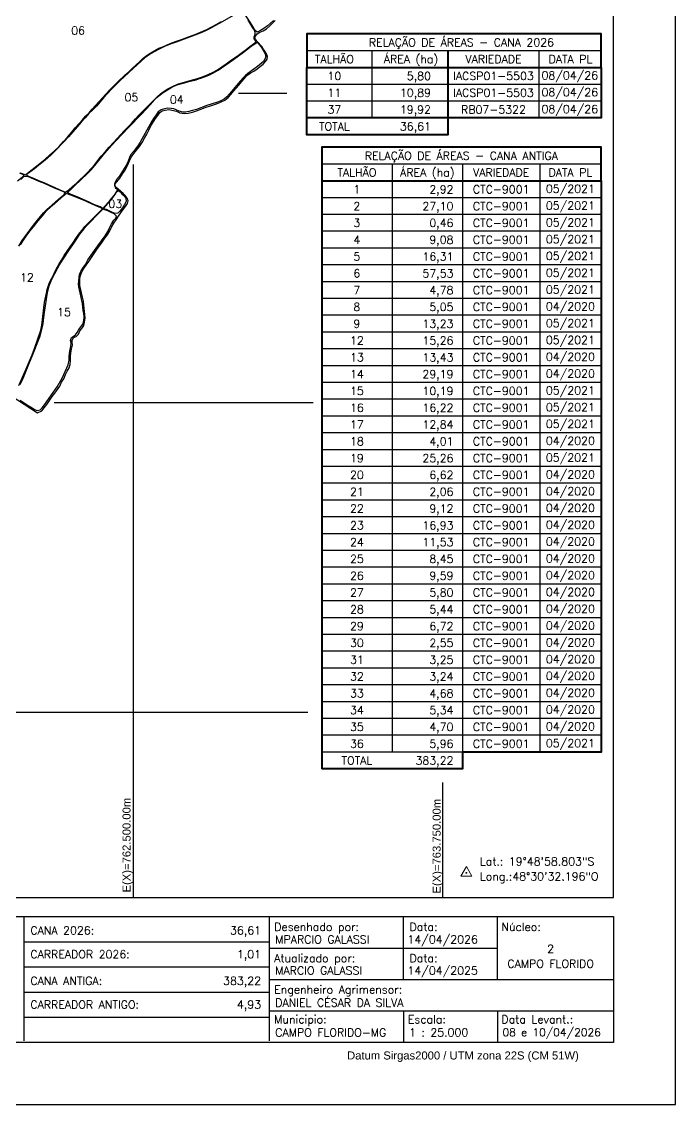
# Model space of a CAD drawing. Header units: millimetres. Extents: x 759439 to 764689, y 7802166 to 7809591.
# Drawn here: x 762049 to 764689, y 7802166 to 7806539 of the extents above; entities that cross this region are included whole.
import ezdxf
from ezdxf.enums import TextEntityAlignment as Align

# ---------------------------------------------------------------- set-up
doc = ezdxf.new("R2010")
doc.units = ezdxf.units.MM
doc.linetypes.add('CONTINUO', pattern=[0])
doc.linetypes.add('LIN0', pattern=[0])
for name, color, linetype in [('0114001034', 1, 'Continuous'), ('0114001034001', 5, 'Continuous'), ('0114001034003', 5, 'Continuous'), ('0114001034004', 5, 'Continuous'), ('0114001034005', 5, 'Continuous'), ('0114001034006', 5, 'Continuous'), ('0114001034007', 5, 'Continuous'), ('0114001034009', 5, 'Continuous'), ('0114001034012', 5, 'Continuous'), ('0114001034015', 5, 'Continuous'), ('MALHA', 8, 'LIN0'), ('MARGEM', 7, 'CONTINUO'), ('QUADRO_DE_AREAS_CANA_2026', 7, 'Continuous'), ('QUADRO_DE_AREAS_CANA_ANTIGA', 7, 'Continuous'), ('TEXTO', 7, 'Continuous'), ('TEXTO_NUN_TAL', 7, 'Continuous')]:
    doc.layers.add(name, color=color, linetype=linetype)
doc.styles.add('marcelo', font='arial.ttf')
doc.styles.add('SIMPLEX', font='simplex', dxfattribs={"height": 0.2})
doc.styles.get("Standard").update_dxf_attribs({"font": 'arial.ttf'})

msp = doc.modelspace()

# ---------------------------------------------------------------- linework, layer by layer
at = {"layer": '0114001034', "linetype": 'CONTINUO'}
msp.add_lwpolyline([(761760.5, 7805186.1), (762112, 7804958), (762130.1, 7804967.4), (762140, 7804978.9), (762149.9, 7804992.1), (762161.5, 7805009.1), (762171.9, 7805024.3), (762182.8, 7805037.9), (762202.7, 7805066.7), (762209.6, 7805082.3), (762218.5, 7805095.8), (762225.9, 7805113.1), (762232.9, 7805127.2), (762240.8, 7805140.8), (762245.1, 7805154.4), (762245.5, 7805169.7), (762245.7, 7805186.7), (762247.2, 7805201.4), (762250.5, 7805216.2), (762253.3, 7805232.5), (762252.6, 7805245.8), (762252.3, 7805250.6), (762258.5, 7805262.8), (762268.1, 7805267.4), (762277.5, 7805277), (762283.8, 7805289.9), (762291.2, 7805299.9), (762299.8, 7805311.3), (762302.6, 7805325.3), (762305.6, 7805342.5), (762299.9, 7805393.8), (762297.9, 7805409.6), (762294.1, 7805426.3), (762283.6, 7805473.6), (762283.4, 7805487.2), (762284.1, 7805500.7), (762286.5, 7805513.5), (762291.5, 7805528), (762300, 7805541.7), (762309.4, 7805555.2), (762319.8, 7805570.5), (762331, 7805586.6), (762341.3, 7805602.7), (762352.2, 7805618.4), (762362.9, 7805633.5), (762373.8, 7805648.6), (762385, 7805663.5), (762395, 7805678.2), (762404, 7805693.3), (762411.4, 7805709), (762420.8, 7805724.8), (762430.3, 7805738.8), (762440, 7805753.2), (762449.5, 7805766.8), (762458.6, 7805779.6), (762467.9, 7805792.3), (762475.5, 7805803.9), (762478.6, 7805815.4), (762475.3, 7805825.3), (762466.4, 7805836), (762459, 7805844.9), (762449, 7805852.5), (762438.1, 7805861.6), (762430.3, 7805868.4), (762425.2, 7805875.6), (762425.9, 7805883.5), (762433.4, 7805892.1), (762444.4, 7805907), (762455.2, 7805923.4), (762466.2, 7805939.4), (762476.4, 7805957.7), (762484.5, 7805975.9), (762491.7, 7805992.5), (762502.1, 7806005.5), (762512.8, 7806019.2), (762524.5, 7806034.8), (762535, 7806050.8), (762545, 7806067.9), (762553.9, 7806084.1), (762562, 7806100.6), (762570.5, 7806117.2), (762579.4, 7806132.9), (762588.8, 7806146.9), (762598.2, 7806159.9), (762606.3, 7806171.6), (762616.4, 7806178.4), (762628.6, 7806181.4), (762642.9, 7806183.4), (762673.4, 7806176.5), (762687.6, 7806170.3), (762704.5, 7806167), (762721.1, 7806168.8), (762738, 7806173.1), (762754.8, 7806177.8), (762770, 7806184), (762785.9, 7806190.1), (762819.6, 7806201.7), (762835.1, 7806207.1), (762851.8, 7806213.9), (762868.6, 7806222), (762882.2, 7806232), (762893.4, 7806244), (762904.3, 7806257.4), (762915.2, 7806270.4), (762926, 7806282.5), (762936.1, 7806295), (762947.2, 7806307.9), (762958.3, 7806320.5), (762971.7, 7806330), (762986.4, 7806339.2), (762999.7, 7806348.7), (763013, 7806358.4), (763024.4, 7806367.3), (763032.9, 7806377.1), (763039.9, 7806387.6), (763041.6, 7806398.4), (763037.2, 7806408.5), (763030.5, 7806419.2), (763024.3, 7806428.2), (763019.3, 7806436.9), (763013.8, 7806443.5), (763005.6, 7806452.8), (762998.4, 7806460), (762992.5, 7806468.3), (762990.7, 7806473.8), (762992.6, 7806480.6), (762999.6, 7806489.5), (763010.2, 7806495.8), (763023.4, 7806500.9), (763037, 7806509), (763049.6, 7806520), (763061.1, 7806532), (763072.6, 7806542.8)], dxfattribs=at)
at = {"layer": '0114001034001', "linetype": 'CONTINUO'}
msp.add_lwpolyline([(763065.9, 7806543.2), (763053.6, 7806532.1), (763041.6, 7806521.7), (763027.1, 7806511.5), (763013.2, 7806502.8), (763000.3, 7806496.4), (762992.3, 7806503), (762982.1, 7806519.4), (762971, 7806537), (762949.4, 7806568.8)], dxfattribs=at)
at = {"layer": '0114001034003', "linetype": 'CONTINUO'}
msp.add_lwpolyline([(762446.4, 7805850.8), (762453.6, 7805843.7), (762460.6, 7805836.3), (762469.3, 7805825.2), (762470.3, 7805812.7), (762464.3, 7805799.7), (762455.6, 7805786.1), (762445.5, 7805773.2), (762437.4, 7805764.9), (762425.2, 7805763.8), (762410.1, 7805771), (762390.8, 7805779.7), (762379.7, 7805782.7), (762386.2, 7805792.1), (762400.3, 7805807.7), (762413.9, 7805824.8), (762424.6, 7805838.7), (762433.6, 7805852.1), (762439.5, 7805857.1)], close=True, dxfattribs=at)
at = {"layer": '0114001034004', "linetype": 'CONTINUO'}
msp.add_lwpolyline([(762365.1, 7805790.2), (762340.4, 7805800.4), (762318.8, 7805810.2), (762294.7, 7805821.1), (762272.7, 7805830.6), (762249, 7805840.2), (762233.1, 7805848.5), (762245.3, 7805859.1), (762261.5, 7805875.2), (762314.4, 7805925.7), (762330, 7805942.1), (762344, 7805957.6), (762383.8, 7806005.9), (762412.7, 7806039.3), (762429.1, 7806057.5), (762455.4, 7806085.6), (762479.3, 7806110.1), (762497.4, 7806128.5), (762515.4, 7806148.1), (762534.1, 7806166.1), (762569.3, 7806204.5), (762585.3, 7806222.5), (762600.8, 7806237.7), (762616.5, 7806250.3), (762654.7, 7806273.8), (762672.7, 7806281.9), (762689.5, 7806287.4), (762706.9, 7806292.1), (762724.3, 7806296.7), (762753.1, 7806304), (762766.8, 7806308.7), (762772.8, 7806310.7), (762787.2, 7806315.9), (762804, 7806322.8), (762822.9, 7806331.5), (762841.9, 7806342.7), (762904, 7806386), (762944.6, 7806415), (762961.7, 7806429.1), (762977.1, 7806440.5), (762990.2, 7806449.2), (762999.2, 7806455.3), (763007.1, 7806447.3), (763014.5, 7806437.9), (763020.7, 7806427.2), (763026.2, 7806418.7), (763032, 7806408.7), (763034.3, 7806399.5), (763032.5, 7806389.7), (763024.7, 7806378), (763000.6, 7806356.8), (762986.2, 7806346.4), (762962.6, 7806329.8), (762951.7, 7806320.2), (762942.5, 7806310.6), (762924.2, 7806289.9), (762896, 7806256.4), (762877.4, 7806235.2), (762867.3, 7806227.2), (762852.9, 7806219.3), (762840, 7806213.6), (762796.1, 7806199.6), (762754.2, 7806184.4), (762739, 7806179.8), (762723.6, 7806175.7), (762709.8, 7806173.1), (762700.1, 7806172.6), (762684.2, 7806176.4), (762672.2, 7806181.9), (762663.2, 7806186.2), (762651.9, 7806188), (762638.5, 7806188.7), (762625.2, 7806187.1), (762612.2, 7806182.7), (762599.9, 7806173.7), (762591.2, 7806161.7), (762583.2, 7806151), (762573.9, 7806136.9), (762527.7, 7806051.4), (762517.9, 7806037), (762508.1, 7806024.7), (762500.3, 7806014), (762490.1, 7806001.8), (762483.6, 7805989.3), (762478.6, 7805975.4), (762472.1, 7805960.4), (762441.7, 7805913.8), (762432, 7805901.3), (762425.8, 7805890.8), (762423.3, 7805881.8), (762426.7, 7805869.3), (762435.6, 7805860.9), (762431.9, 7805852.6), (762422.4, 7805838.3), (762410.7, 7805823.8), (762397.5, 7805807.9), (762385.1, 7805793.5), (762376.9, 7805784.5)], close=True, dxfattribs=at)
at = {"layer": '0114001034005', "linetype": 'CONTINUO'}
msp.add_lwpolyline([(762914.6, 7806570.1), (762846.6, 7806530.7), (762828.2, 7806521.6), (762810.3, 7806511.1), (762791.5, 7806501.7), (762769.5, 7806491.6), (762673.1, 7806455.9), (762648.7, 7806447.5), (762625.9, 7806438.2), (762604.2, 7806428.1), (762583.1, 7806417.1), (762564.5, 7806405.6), (762546.4, 7806392.5), (762530.6, 7806378.7), (762515.1, 7806364.3), (762498.8, 7806348.9), (762481.6, 7806332.9), (762463.1, 7806316), (762445.3, 7806299.2), (762411.5, 7806266.5), (762395, 7806248.4), (762379.3, 7806230.9), (762350.4, 7806197.7), (762335.6, 7806182.1), (762320.5, 7806167.6), (762304.6, 7806150.4), (762289.2, 7806132.8), (762272.5, 7806113.4), (762255.8, 7806093.3), (762238.1, 7806073.3), (762220.6, 7806054.5), (762184.1, 7806016.6), (762168.1, 7806000.4), (762153.3, 7805987.2), (762136.4, 7805973.2), (762118.5, 7805958.6), (762100.4, 7805944.4), (762081.3, 7805930.1), (762067.2, 7805919.6), (762075.9, 7805914.4), (762095.7, 7805905.8), (762116.2, 7805897.4), (762137.5, 7805888.7), (762158.2, 7805879.5), (762179.2, 7805870.4), (762202.7, 7805859.6), (762226, 7805850.2), (762238.7, 7805859), (762254, 7805872.9), (762269.4, 7805886.2), (762284, 7805900), (762299.8, 7805914), (762313.9, 7805929.5), (762329.4, 7805946), (762343.5, 7805961.4), (762356, 7805977.3), (762370.1, 7805994.7), (762386.5, 7806013.7), (762402.5, 7806032.1), (762419.2, 7806051), (762434.2, 7806067), (762450.2, 7806083.7), (762461.8, 7806096.4), (762492.5, 7806127.9), (762508.4, 7806145.7), (762522.3, 7806161.1), (762535.7, 7806174.2), (762551.3, 7806189.9), (762598.8, 7806238.3), (762616.5, 7806253), (762635.7, 7806266.4), (762657.5, 7806277.1), (762678.1, 7806285.9), (762700.3, 7806292.4), (762720.1, 7806298.4), (762738.8, 7806303.4), (762758.6, 7806308.8), (762779.6, 7806315.8), (762801.6, 7806325.4), (762822, 7806334.7), (762839, 7806344.4), (762856.6, 7806356.3), (762874, 7806368.7), (762891.3, 7806380.8), (762908.5, 7806392.7), (762924.6, 7806403.5), (762940.2, 7806415), (762955.6, 7806426.6), (762970, 7806438.8), (762984.8, 7806449.1), (762995.4, 7806456.8), (762991.5, 7806464.1), (762987.9, 7806469.7), (762988.1, 7806477.7), (762992.1, 7806487.9), (762992.1, 7806492.3), (762991.7, 7806494.2), (762988.3, 7806503.8), (762982.7, 7806513.4), (762969.7, 7806533.5), (762962.8, 7806544)], dxfattribs=at)
at = {"layer": '0114001034006', "linetype": 'CONTINUO'}
msp.add_lwpolyline([(762043.3, 7805928.4), (762063.5, 7805920.3), (762079.5, 7805931.8), (762121.8, 7805965.1), (762143.1, 7805982.6), (762162.8, 7806000.1), (762181.2, 7806016.8), (762199.4, 7806034.7), (762217.2, 7806054), (762233.2, 7806072.1), (762249.3, 7806090.3), (762265.1, 7806109.2), (762280.6, 7806126.9), (762294.2, 7806142), (762306.9, 7806156.7), (762320.6, 7806171), (762333.7, 7806185.2), (762347.3, 7806199.5), (762360.7, 7806214.5), (762374.6, 7806230.4), (762388.4, 7806245.3), (762403.8, 7806262), (762436, 7806294.2), (762465.4, 7806322), (762480.9, 7806336.3), (762496.7, 7806350.6), (762511.5, 7806364.6), (762525.3, 7806377.8), (762539.8, 7806390.9), (762555.7, 7806403), (762570.4, 7806412.9), (762586.7, 7806422.5), (762603, 7806431), (762619.3, 7806437.4), (762636.7, 7806445.4), (762655.5, 7806452.7), (762674.2, 7806459.6), (762689.6, 7806464.9), (762705.3, 7806470.4), (762722.6, 7806477), (762741.9, 7806484.5), (762761.3, 7806492.1), (762779.8, 7806499.5), (762796, 7806507.4), (762814.4, 7806516.7), (762833.9, 7806527.3), (762855.8, 7806539.1)], dxfattribs=at)
at = {"layer": '0114001034007', "linetype": 'CONTINUO'}
msp.add_lwpolyline([(762032.3, 7805895.7), (762050.6, 7805909.9), (762058.5, 7805919), (762041.3, 7805926.6)], dxfattribs=at)
at = {"layer": '0114001034009', "linetype": 'CONTINUO'}
msp.add_lwpolyline([(762036.9, 7805631.2), (762050.9, 7805655.2), (762081.4, 7805697.1), (762096.2, 7805716.4), (762112, 7805736.2), (762124.8, 7805751.2), (762137.1, 7805765.8), (762151.5, 7805780.9), (762169.2, 7805796.6), (762186.8, 7805812.6), (762204, 7805826.8), (762218.4, 7805839.4), (762224.4, 7805848), (762204.8, 7805856.3), (762181, 7805866.7), (762160.4, 7805875.7), (762140.6, 7805884.5), (762119.7, 7805893.1), (762098, 7805902.2), (762076.8, 7805911.2), (762057.8, 7805913), (762044.7, 7805901.7)], dxfattribs=at)
at = {"layer": '0114001034012', "linetype": 'CONTINUO'}
msp.add_lwpolyline([(762037.4, 7805069.7), (762062.8, 7805127.4), (762090.6, 7805193), (762100.4, 7805218.2), (762125.6, 7805292.4), (762130, 7805313.4), (762140.8, 7805405.5), (762148.4, 7805442), (762151.8, 7805456.6), (762161.4, 7805485.7), (762169.9, 7805502.7), (762179.6, 7805521.4), (762188.3, 7805539.2), (762198.4, 7805557.1), (762209, 7805575.4), (762220.6, 7805594), (762232.9, 7805611.3), (762244.2, 7805628.5), (762255, 7805644.2), (762267.1, 7805662.6), (762280.1, 7805680.7), (762291.9, 7805695.7), (762303.8, 7805710.6), (762318.4, 7805726.2), (762333, 7805741.2), (762348.9, 7805756.7), (762363.7, 7805771.5), (762375.6, 7805783.1), (762365, 7805787.8), (762347.8, 7805794.7), (762331.2, 7805802.3), (762315.8, 7805809), (762298.6, 7805817.2), (762280.9, 7805824.5), (762264.8, 7805831.3), (762247.1, 7805838.4), (762227.8, 7805844), (762220.2, 7805836.7), (762216.2, 7805833.4), (762207.1, 7805826.3), (762194.7, 7805815.5), (762180.6, 7805803.1), (762164.9, 7805789.9), (762151.9, 7805777.5), (762138, 7805762.1), (762122.6, 7805744.2), (762108, 7805726.9), (762094.6, 7805710.3), (762081.2, 7805693.4), (762067.9, 7805675.7), (762054.2, 7805656.6), (762043, 7805637.8)], dxfattribs=at)
at = {"layer": '0114001034015', "linetype": 'CONTINUO'}
msp.add_lwpolyline([(762042, 7805010.1), (762058.8, 7804999.2), (762072.4, 7804990.2), (762086.4, 7804980.9), (762100, 7804972.5), (762111.5, 7804968.4), (762123.5, 7804970.9), (762132, 7804978.4), (762140.6, 7804990.6), (762169.2, 7805032), (762192.6, 7805063.6), (762212.3, 7805099.1), (762236.9, 7805152.8), (762240, 7805171.8), (762240.7, 7805186.6), (762241.3, 7805199.6), (762243.8, 7805213.8), (762246.7, 7805227.8), (762248.3, 7805240.9), (762246.3, 7805250.6), (762250.5, 7805262.4), (762257.2, 7805266.6), (762266.6, 7805273.1), (762273.3, 7805282.6), (762278.1, 7805292.6), (762283.6, 7805300.9), (762295.8, 7805317.3), (762299, 7805329.9), (762300.4, 7805346), (762299.1, 7805359.8), (762297.6, 7805371.7), (762294.4, 7805400.4), (762279.4, 7805467.8), (762278.2, 7805478.9), (762278.8, 7805491.8), (762280.2, 7805505), (762282.6, 7805517.7), (762287.5, 7805529.1), (762295.5, 7805542.6), (762305.8, 7805557.6), (762316.3, 7805576.6), (762329.1, 7805595.2), (762342.1, 7805614.2), (762356.2, 7805633.4), (762371.6, 7805653.4), (762385.6, 7805672.9), (762396.4, 7805690.6), (762402.8, 7805705.6), (762410.8, 7805721.8), (762420.9, 7805736.9), (762428.3, 7805745.5), (762431.3, 7805752.6), (762421.9, 7805762.1), (762410.1, 7805767.7), (762396.9, 7805774.1), (762376.4, 7805780.9), (762365.6, 7805770.5), (762348.3, 7805752.7), (762330.5, 7805734.2), (762314.5, 7805717.9), (762299.7, 7805701.5), (762282.6, 7805679.7), (762267, 7805657.8), (762253.7, 7805637.4), (762240.2, 7805617.9), (762217.4, 7805583.9), (762205.5, 7805564.3), (762193.8, 7805543.6), (762169.2, 7805496.6), (762158.7, 7805470.3), (762151.9, 7805445.3), (762146.9, 7805418.3), (762143.1, 7805391.1), (762139.5, 7805363.5), (762132.2, 7805310.9), (762120.8, 7805264.2), (762090.3, 7805186.2), (762079.3, 7805160), (762059.9, 7805113.8), (762050.7, 7805090.7), (762041.5, 7805071.5)], dxfattribs=at)
at = {"layer": 'MALHA'}
for p, q in [((762924.2, 7806250), (763119.6, 7806250)), ((762500, 7803001.7), (762500, 7805961.6)), ((762179.5, 7805000), (763225.6, 7805000)), ((759688.7, 7803750), (763204.3, 7803750)), ((763750, 7803001.7), (763750, 7803465.5))]:
    msp.add_line(p, q, dxfattribs=at)
at = {"layer": 'MARGEM', "color": 174, "linetype": 'LIN0'}
for p, q in [((762057.1, 7802924), (762057.1, 7802422)), ((763048.8, 7802924), (763048.8, 7802422)), ((763591.1, 7802669.9), (763591.1, 7802924)), ((763970.4, 7802669.9), (763970.4, 7802924)), ((762057.1, 7802822.3), (763048.8, 7802822.3)), ((763048.8, 7802796.9), (763970.4, 7802796.9)), ((762057.1, 7802720.7), (763048.8, 7802720.7)), ((763048.8, 7802669.9), (764439.1, 7802669.9)), ((762057.1, 7802619), (763048.8, 7802619)), ((763048.8, 7802542.8), (764438.9, 7802542.8)), ((763591.1, 7802542.8), (763591.1, 7802416.9)), ((763970.4, 7802542.8), (763970.4, 7802416.9)), ((762057.1, 7802517.4), (763048.8, 7802517.4))]:
    msp.add_line(p, q, dxfattribs=at)
for points in [[(764688.7, 7809590.7), (759438.7, 7809590.7), (759438.7, 7802165.7), (764688.7, 7802165.7)], [(764438.7, 7809340.7), (759688.7, 7809340.7), (759688.7, 7803001.7), (764438.7, 7803001.7)], [(764438.7, 7802924), (764438.7, 7802415.7), (759688.7, 7802415.7), (759688.7, 7802924)]]:
    msp.add_lwpolyline(points, close=True, dxfattribs=at)
at = {"layer": 'QUADRO_DE_AREAS_CANA_2026', "linetype": 'Continuous'}
for p, q in [((764389, 7806421), (763200.7, 7806421)), ((763462.2, 7806421), (763462.2, 7806149.6)), ((764137.9, 7806421), (764137.9, 7806149.6)), ((764389, 7806285.3), (763200.7, 7806285.3)), ((764389, 7806217.4), (763200.7, 7806217.4))]:
    msp.add_line(p, q, dxfattribs=at)
at = {"layer": 'QUADRO_DE_AREAS_CANA_2026', "color": 174, "linetype": 'ByBlock', "lineweight": 40}
for points in [[(763770, 7806421), (763770, 7806149.6), (763770, 7806081.7), (763200.7, 7806081.7), (763200.7, 7806353.1), (764389, 7806353.1), (764389, 7806488.8), (763200.7, 7806488.8), (763200.7, 7806353.1)], [(764389, 7806353.1), (764389, 7806149.6), (763770, 7806149.6), (763200.7, 7806149.6)]]:
    msp.add_lwpolyline(points, dxfattribs=at)
at = {"layer": 'QUADRO_DE_AREAS_CANA_ANTIGA', "linetype": 'Continuous'}
for p, q in [((764388.7, 7805963.2), (763260.3, 7805963.2)), ((763544.9, 7805963.2), (763544.9, 7803588.3)), ((763829.5, 7805963.2), (763829.5, 7803588.3)), ((764140.9, 7805963.2), (764140.9, 7803588.3)), ((764388.7, 7805827.5), (763260.3, 7805827.5)), ((764388.7, 7805759.6), (763260.3, 7805759.6)), ((764388.7, 7805691.8), (763260.3, 7805691.8)), ((764388.7, 7805623.9), (763260.3, 7805623.9)), ((764388.7, 7805556.1), (763260.3, 7805556.1)), ((764388.7, 7805488.2), (763260.3, 7805488.2)), ((764388.7, 7805420.4), (763260.3, 7805420.4)), ((764388.7, 7805352.5), (763260.3, 7805352.5)), ((764388.7, 7805284.6), (763260.3, 7805284.6)), ((764388.7, 7805216.8), (763260.3, 7805216.8)), ((764388.7, 7805148.9), (763260.3, 7805148.9)), ((764388.7, 7805081.1), (763260.3, 7805081.1)), ((764388.7, 7805013.2), (763260.3, 7805013.2)), ((764388.7, 7804945.4), (763260.3, 7804945.4)), ((764388.7, 7804877.5), (763260.3, 7804877.5)), ((764388.7, 7804809.7), (763260.3, 7804809.7)), ((764388.7, 7804741.8), (763260.3, 7804741.8)), ((764388.7, 7804674), (763260.3, 7804674)), ((764388.7, 7804606.1), (763260.3, 7804606.1)), ((764388.7, 7804538.3), (763260.3, 7804538.3)), ((764388.7, 7804470.4), (763260.3, 7804470.4)), ((764388.7, 7804402.6), (763260.3, 7804402.6)), ((764388.7, 7804334.7), (763260.3, 7804334.7)), ((764388.7, 7804266.9), (763260.3, 7804266.9)), ((764388.7, 7804199), (763260.3, 7804199)), ((764388.7, 7804131.2), (763260.3, 7804131.2)), ((764388.7, 7804063.3), (763260.3, 7804063.3)), ((764388.7, 7803995.4), (763260.3, 7803995.4)), ((764388.7, 7803927.6), (763260.3, 7803927.6)), ((764388.7, 7803859.7), (763260.3, 7803859.7)), ((764388.7, 7803791.9), (763260.3, 7803791.9)), ((764388.7, 7803724), (763260.3, 7803724)), ((764388.7, 7803656.2), (763260.3, 7803656.2)), ((763829.5, 7803588.3), (763260.3, 7803588.3))]:
    msp.add_line(p, q, dxfattribs=at)
at = {"layer": 'QUADRO_DE_AREAS_CANA_ANTIGA', "color": 174, "linetype": 'ByBlock', "lineweight": 40}
msp.add_line((763260.3, 7805895.3), (763260.3, 7803520.5), dxfattribs=at)
msp.add_lwpolyline([(763260.3, 7805895.3), (764388.7, 7805895.3), (764388.7, 7806031), (763260.3, 7806031)], close=True, dxfattribs=at)
msp.add_lwpolyline([(764388.7, 7805895.3), (764388.7, 7803588.3), (763829.5, 7803588.3), (763829.5, 7803520.5), (763260.3, 7803520.5)], dxfattribs=at)
at = {"layer": 'TEXTO', "color": 7, "lineweight": 9}
msp.add_lwpolyline([(763867.4, 7803087.5), (763844.8, 7803126.7), (763822.1, 7803087.5)], close=True, dxfattribs=at)
msp.add_lwpolyline([(763843, 7803100.6, 1), (763846.5, 7803100.6, 1)], format="xyb", close=True, dxfattribs=at)

# ---------------------------------------------------------------- texts
at = {"layer": 'MALHA'}
for s, p in [('E(X)=762.500.00m', (762472.2, 7803403.9)), ('E(X)=763.750.00m', (763724.6, 7803399.5))]:
    msp.add_text(s, height=32.5, rotation=90, dxfattribs=at).set_placement(p, align=Align.MIDDLE_RIGHT)
at = {"layer": 'MARGEM', "color": 7, "linetype": 'Continuous', "style": 'SIMPLEX'}
for s, height, p in [('CANA 2026:', 32.5, (762083.7, 7802884.3)), ('MPARCIO GALASSI', 32.5, (763072.7, 7802848.2)), ('14/04/2026', 32.5, (763606.9, 7802848.2)), ('CARREADOR 2026:', 32.5, (762083.7, 7802788.1)), ('MARCIO GALASSI', 32.5, (763072.7, 7802722.3)), ('14/04/2025', 32.5, (763606.9, 7802722.3)), ('CANA ANTIGA:', 32.5, (762083.7, 7802681)), ('CARREADOR ANTIGO:', 32.5, (762083.7, 7802584.8)), ('DANIEL CÉSAR DA SILVA', 32.5, (763072.7, 7802592.6)), ('CAMPO FLORIDO-MG', 32.5, (763072.7, 7802472.3)), ('1 : 25.000', 32.5, (763612.8, 7802472.3)), ('08 e 10/04/2026', 31.5, (763990.5, 7802472.3))]:
    msp.add_text(s, height=height, dxfattribs=at).set_placement(p, align=Align.TOP_LEFT)
for s, p in [('36,61', (763015.5, 7802884.3)), ('1,01', (763015.5, 7802788.1)), ('383,22', (763015.5, 7802681)), ('4,93', (763015.5, 7802584.8))]:
    msp.add_text(s, height=32.5, dxfattribs=at).set_placement(p, align=Align.TOP_RIGHT)
at = {"layer": 'MARGEM', "color": 7, "linetype": 'Continuous', "lineweight": 9}
for s, style, p in [('Desenhado por:', 'SIMPLEX', (763068.5, 7802898.7)), ('Data:', 'SIMPLEX', (763615, 7802898.7)), ('Núcleo:', 'SIMPLEX', (763986.3, 7802898.7)), ('Atualizado por:', 'SIMPLEX', (763068.5, 7802772.2)), ('Data:', 'SIMPLEX', (763615, 7802772.2)), ('Engenheiro Agrimensor:', 'SIMPLEX', (763068.5, 7802645.6)), ('Municipio:', 'SIMPLEX', (763068.5, 7802525.3)), ('Escala:', 'SIMPLEX', (763608.6, 7802525.3)), ('Data Levant.:', 'SIMPLEX', (763986.3, 7802525.3)), ('Datum Sirgas2000 / UTM zona 22S (CM 51W)', 'marcelo', (763362.9, 7802379.4))]:
    msp.add_text(s, height=32.5, dxfattribs=dict(at, style=style)).set_placement(p, align=Align.TOP_LEFT)
at = {"layer": 'MARGEM', "color": 7, "linetype": 'Continuous', "style": 'SIMPLEX'}
for s, p in [('2', (764184.9, 7802793.6)), ('CAMPO FLORIDO', (764184.9, 7802733.6))]:
    msp.add_text(s, height=32.5, dxfattribs=at).set_placement(p, align=Align.MIDDLE_CENTER)
at = {"layer": 'QUADRO_DE_AREAS_CANA_2026', "linetype": 'Continuous', "style": 'SIMPLEX'}
for s, p in [('RELAÇÃO DE ÁREAS - CANA 2026', (763824.8, 7806454.9)), ('TALHÃO', (763311.6, 7806387.1)), ('ÁREA (ha)', (763621.3, 7806387.1)), ('VARIEDADE', (763954.2, 7806387.1)), ('DATA PL', (764265.1, 7806387.1)), ('10', (763311.6, 7806319.2)), ('IACSP01-5503', (763954.2, 7806319.2)), ('08/04/26', (764262.4, 7806321.4)), ('11', (763311.6, 7806251.4)), ('IACSP01-5503', (763954.2, 7806251.4)), ('08/04/26', (764262.4, 7806253.6)), ('37', (763311.6, 7806183.5)), ('RB07-5322', (763954.2, 7806183.5)), ('08/04/26', (764262.4, 7806185.7)), ('TOTAL', (763311.6, 7806115.7))]:
    msp.add_text(s, height=32.5, dxfattribs=at).set_placement(p, align=Align.MIDDLE_CENTER)
for s, p in [('5,80', (763701.6, 7806302.8)), ('10,89', (763701.6, 7806234.9)), ('19,92', (763701.6, 7806167.1)), ('36,61', (763701.6, 7806099.2))]:
    msp.add_text(s, height=32.5, dxfattribs=at).set_placement(p, align=Align.RIGHT)
at = {"layer": 'QUADRO_DE_AREAS_CANA_ANTIGA', "linetype": 'Continuous', "style": 'SIMPLEX'}
for s, p in [('RELAÇÃO DE ÁREAS - CANA ANTIGA', (763824.5, 7805997.1)), ('TALHÃO', (763402.6, 7805929.2)), ('ÁREA (ha)', (763687.2, 7805929.2)), ('VARIEDADE', (763985.2, 7805929.2)), ('DATA PL', (764264.8, 7805929.2)), ('1', (763402.6, 7805861.4)), ('CTC-9001', (763985.2, 7805861.4)), ('05/2021', (764264.8, 7805863.6)), ('2', (763402.6, 7805793.5)), ('CTC-9001', (763985.2, 7805793.5)), ('05/2021', (764264.8, 7805795.7)), ('3', (763402.6, 7805725.7)), ('CTC-9001', (763985.2, 7805725.7)), ('05/2021', (764264.8, 7805727.9)), ('4', (763402.6, 7805657.8)), ('CTC-9001', (763985.2, 7805657.8)), ('05/2021', (764264.8, 7805660)), ('5', (763402.6, 7805590)), ('CTC-9001', (763985.2, 7805590)), ('05/2021', (764264.8, 7805592.2)), ('05/2021', (764264.8, 7805524.3)), ('6', (763402.6, 7805522.1)), ('CTC-9001', (763985.2, 7805522.1)), ('7', (763402.6, 7805454.3)), ('CTC-9001', (763985.2, 7805454.3)), ('05/2021', (764264.8, 7805456.5)), ('04/2020', (764264.8, 7805388.6)), ('8', (763402.6, 7805386.4)), ('CTC-9001', (763985.2, 7805386.4)), ('9', (763402.6, 7805318.6)), ('CTC-9001', (763985.2, 7805318.6)), ('05/2021', (764264.8, 7805320.8)), ('12', (763402.6, 7805250.7)), ('CTC-9001', (763985.2, 7805250.7)), ('05/2021', (764264.8, 7805252.9)), ('13', (763402.6, 7805182.9)), ('CTC-9001', (763985.2, 7805182.9)), ('04/2020', (764264.8, 7805185.1)), ('14', (763402.6, 7805115)), ('CTC-9001', (763985.2, 7805115)), ('04/2020', (764264.8, 7805117.2)), ('15', (763402.6, 7805047.2)), ('CTC-9001', (763985.2, 7805047.2)), ('05/2021', (764264.8, 7805049.4)), ('16', (763402.6, 7804979.3)), ('CTC-9001', (763985.2, 7804979.3)), ('05/2021', (764264.8, 7804981.5)), ('05/2021', (764264.8, 7804913.7)), ('17', (763402.6, 7804911.5)), ('CTC-9001', (763985.2, 7804911.5)), ('18', (763402.6, 7804843.6)), ('CTC-9001', (763985.2, 7804843.6)), ('04/2020', (764264.8, 7804845.8)), ('05/2021', (764264.8, 7804778)), ('19', (763402.6, 7804775.8)), ('CTC-9001', (763985.2, 7804775.8)), ('20', (763402.6, 7804707.9)), ('CTC-9001', (763985.2, 7804707.9)), ('04/2020', (764264.8, 7804710.1)), ('21', (763402.6, 7804640)), ('CTC-9001', (763985.2, 7804640)), ('04/2020', (764264.8, 7804642.2)), ('22', (763402.6, 7804572.2)), ('CTC-9001', (763985.2, 7804572.2)), ('04/2020', (764264.8, 7804574.4)), ('23', (763402.6, 7804504.3)), ('CTC-9001', (763985.2, 7804504.3)), ('04/2020', (764264.8, 7804506.5)), ('24', (763402.6, 7804436.5)), ('CTC-9001', (763985.2, 7804436.5)), ('04/2020', (764264.8, 7804438.7)), ('25', (763402.6, 7804368.6)), ('CTC-9001', (763985.2, 7804368.6)), ('04/2020', (764264.8, 7804370.8)), ('04/2020', (764264.8, 7804303)), ('26', (763402.6, 7804300.8)), ('CTC-9001', (763985.2, 7804300.8)), ('27', (763402.6, 7804232.9)), ('CTC-9001', (763985.2, 7804232.9)), ('04/2020', (764264.8, 7804235.1)), ('04/2020', (764264.8, 7804167.3)), ('28', (763402.6, 7804165.1)), ('CTC-9001', (763985.2, 7804165.1)), ('29', (763402.6, 7804097.2)), ('CTC-9001', (763985.2, 7804097.2)), ('04/2020', (764264.8, 7804099.4)), ('30', (763402.6, 7804029.4)), ('CTC-9001', (763985.2, 7804029.4)), ('04/2020', (764264.8, 7804031.6)), ('31', (763402.6, 7803961.5)), ('CTC-9001', (763985.2, 7803961.5)), ('04/2020', (764264.8, 7803963.7)), ('32', (763402.6, 7803893.7)), ('CTC-9001', (763985.2, 7803893.7)), ('04/2020', (764264.8, 7803895.9)), ('33', (763402.6, 7803825.8)), ('CTC-9001', (763985.2, 7803825.8)), ('04/2020', (764264.8, 7803828)), ('34', (763402.6, 7803758)), ('CTC-9001', (763985.2, 7803758)), ('04/2020', (764264.8, 7803760.2)), ('35', (763402.6, 7803690.1)), ('CTC-9001', (763985.2, 7803690.1)), ('04/2020', (764264.8, 7803692.3)), ('36', (763402.6, 7803622.3)), ('CTC-9001', (763985.2, 7803622.3)), ('05/2021', (764264.8, 7803624.5)), ('TOTAL', (763402.6, 7803554.4))]:
    msp.add_text(s, height=32.5, dxfattribs=at).set_placement(p, align=Align.MIDDLE_CENTER)
for s, p in [('2,92', (763792.5, 7805845)), ('27,10', (763792.5, 7805777.1)), ('0,46', (763792.5, 7805709.3)), ('9,08', (763792.5, 7805641.4)), ('16,31', (763792.5, 7805573.6)), ('57,53', (763792.5, 7805505.7)), ('4,78', (763792.5, 7805437.9)), ('5,05', (763792.5, 7805370)), ('13,23', (763792.5, 7805302.2)), ('15,26', (763792.5, 7805234.3)), ('13,43', (763792.5, 7805166.4)), ('29,19', (763792.5, 7805098.6)), ('10,19', (763792.5, 7805030.7)), ('16,22', (763792.5, 7804962.9)), ('12,84', (763792.5, 7804895)), ('4,01', (763792.5, 7804827.2)), ('25,26', (763792.5, 7804759.3)), ('6,62', (763792.5, 7804691.5)), ('2,06', (763792.5, 7804623.6)), ('9,12', (763792.5, 7804555.8)), ('16,93', (763792.5, 7804487.9)), ('11,53', (763792.5, 7804420.1)), ('8,45', (763792.5, 7804352.2)), ('9,59', (763792.5, 7804284.4)), ('5,80', (763792.5, 7804216.5)), ('5,44', (763792.5, 7804148.7)), ('6,72', (763792.5, 7804080.8)), ('2,55', (763792.5, 7804013)), ('3,25', (763792.5, 7803945.1)), ('3,24', (763792.5, 7803877.2)), ('4,68', (763792.5, 7803809.4)), ('5,34', (763792.5, 7803741.5)), ('4,70', (763792.5, 7803673.7)), ('5,96', (763792.5, 7803605.8)), ('383,22', (763792.5, 7803538))]:
    msp.add_text(s, height=32.5, dxfattribs=at).set_placement(p, align=Align.RIGHT)
at = {"layer": 'TEXTO', "linetype": 'ByBlock', "style": 'SIMPLEX'}
for s, p in [('Lat.: 19%%D48\'58.803"S', (763899.3, 7803130.5)), ('Long.:48%%D30\'32.196"O', (763899.3, 7803070.1))]:
    msp.add_text(s, height=32.5, dxfattribs=at).set_placement(p)
at = {"layer": 'TEXTO_NUN_TAL', "linetype": 'Continuous', "style": 'SIMPLEX'}
for s, p in [('06', (762276.4, 7806502.8)), ('05', (762491.7, 7806233.1)), ('04', (762675.1, 7806223.8)), ('03', (762426.9, 7805802.5)), ('12', (762069.7, 7805505.8)), ('15', (762219.4, 7805365.4))]:
    msp.add_text(s, height=32.5, dxfattribs=at).set_placement(p, align=Align.MIDDLE_CENTER)

doc.saveas('drawing.dxf')
